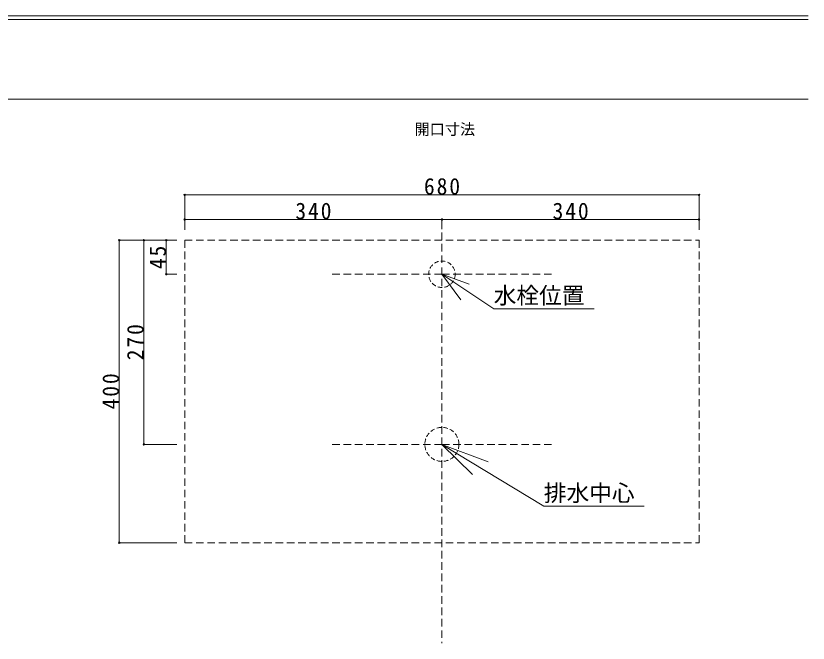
# Model space of a CAD drawing. Units: millimetres, scale not verified. Extents: x -1004 to 1008, y -687 to 676.
# Drawn here: x -45 to 1002, y -190 to 640 of the extents above; entities that cross this region are included whole.
import ezdxf
from ezdxf.enums import TextEntityAlignment as Align

# ---------------------------------------------------------------- set-up
doc = ezdxf.new("R2010")
doc.units = ezdxf.units.MM
doc.header["$LTSCALE"] = 5
doc.header["$PDMODE"] = 32
doc.header["$PDSIZE"] = 2
doc.linetypes.add('DASHED1', pattern=[1.8, 1.2, -0.6])
doc.linetypes.add('DASHED2', pattern=[3, 2, -1])
doc.layers.add('F-0', color=7, linetype='Continuous', lineweight=15)
doc.styles.add('ＭＳ ゴシック', font='')
doc.styles.get('ＭＳ ゴシック').set_extended_font_data('MS Gothic')

msp = doc.modelspace()

# ---------------------------------------------------------------- linework, layer by layer
at = {"layer": 'F-0'}
for p, q in [((1002.034, 640.036), (-1002.086, 640.036)), ((1002.034, 635.036), (-1002.086, 635.036)), ((1002.034, 530.036), (-1002.086, 530.036)), ((177.911, 403.273), (857.911, 403.273)), ((177.911, 403.273), (177.911, 356.9)), ((857.911, 403.273), (857.911, 356.9)), ((177.911, 370.713), (517.911, 370.713)), ((177.911, 370.713), (177.911, 357.887)), ((517.911, 370.713), (517.911, 357.887)), ((517.911, 370.713), (857.911, 370.713)), ((857.911, 370.713), (857.911, 357.887)), ((91.365, 343.312), (91.365, -56.688)), ((91.365, 343.312), (167.337, 343.312)), ((123.924, 343.312), (123.924, 73.312)), ((123.924, 343.312), (167.337, 343.312)), ((153.524, 343.312), (153.524, 298.312)), ((153.524, 343.312), (167.337, 343.312)), ((153.524, 298.312), (167.337, 298.312)), ((517.911, 298.312), (543.079, 264.639)), ((517.911, 298.312), (553.724, 285.264)), ((517.911, 298.312), (586.325, 252.663)), ((586.325, 252.663), (719.021, 252.663)), ((123.924, 73.312), (167.337, 73.312)), ((517.911, 73.312), (579.006, 50.225)), ((517.911, 73.312), (558.382, 33.592)), ((91.365, -56.688), (167.337, -56.688))]:
    msp.add_line(p, q, dxfattribs=at)
at = {"layer": 'F-0', "linetype": 'DASHED2'}
for p, q in [((517.911, 313.312), (517.911, 363.312)), ((177.911, 343.312), (177.911, -56.688)), ((517.911, 307.401), (517.911, -189.561)), ((517.911, 298.312), (367.911, 298.312)), ((517.911, 298.312), (667.911, 298.312)), ((517.911, 73.312), (367.911, 73.312)), ((517.911, 73.312), (667.911, 73.312)), ((177.911, -56.688), (857.911, -56.688))]:
    msp.add_line(p, q, dxfattribs=at)
msp.add_lwpolyline([(177.911, 343.312), (857.911, 343.312), (857.911, -56.688)], dxfattribs=at)
at = {"layer": 'F-0'}
msp.add_lwpolyline([(517.911, 73.312), (652.593, -8.515), (785.408, -8.515)], dxfattribs=at)
at = {"layer": 'F-0', "linetype": 'DASHED1'}
for centre, radius in [((517.911, 298.312), 17.5), ((517.911, 73.312), 22.5)]:
    msp.add_circle(centre, radius, dxfattribs=at)
at = {"layer": 'F-0'}
for p in [(177.911, 403.273), (857.911, 403.273), (177.911, 370.713), (517.911, 370.713), (857.911, 370.713), (91.365, 343.312), (123.924, 343.312), (153.524, 343.312), (153.524, 298.312), (123.924, 73.312), (91.365, -56.688)]:
    msp.add_point(p, dxfattribs=at)

# ---------------------------------------------------------------- texts
at = {"layer": 'F-0', "style": 'ＭＳ ゴシック'}
for s, height, p in [('開口寸法', 14.66, (481.8, 478.293)), ('水栓位置', 21.99, (586.325, 252.663)), ('排水中心', 21.99, (652.593, -8.515))]:
    msp.add_text(s, height=height, dxfattribs=at).set_placement(p, align=Align.BOTTOM_LEFT)
at = {"layer": 'F-0', "color": 3, "char_height": 21.99, "attachment_point": 7, "style": 'ＭＳ ゴシック'}
for s, insert in [('\\T1.18;\\W0.95;680', (494.161, 403.273)), ('\\T1.18;\\W0.95;340', (324.161, 370.713)), ('\\T1.18;\\W0.95;340', (664.161, 370.713))]:
    msp.add_mtext(s, dxfattribs=dict(at, insert=insert))
at = {"layer": 'F-0', "color": 3, "char_height": 21.99, "attachment_point": 7, "rotation": 90, "style": 'ＭＳ ゴシック'}
for s, insert in [('\\T1.17;\\W0.95;45', (153.524, 305.187)), ('\\T1.18;\\W0.95;270', (123.924, 184.562)), ('\\T1.18;\\W0.95;400', (91.365, 119.562))]:
    msp.add_mtext(s, dxfattribs=dict(at, insert=insert))

doc.saveas('drawing.dxf')
